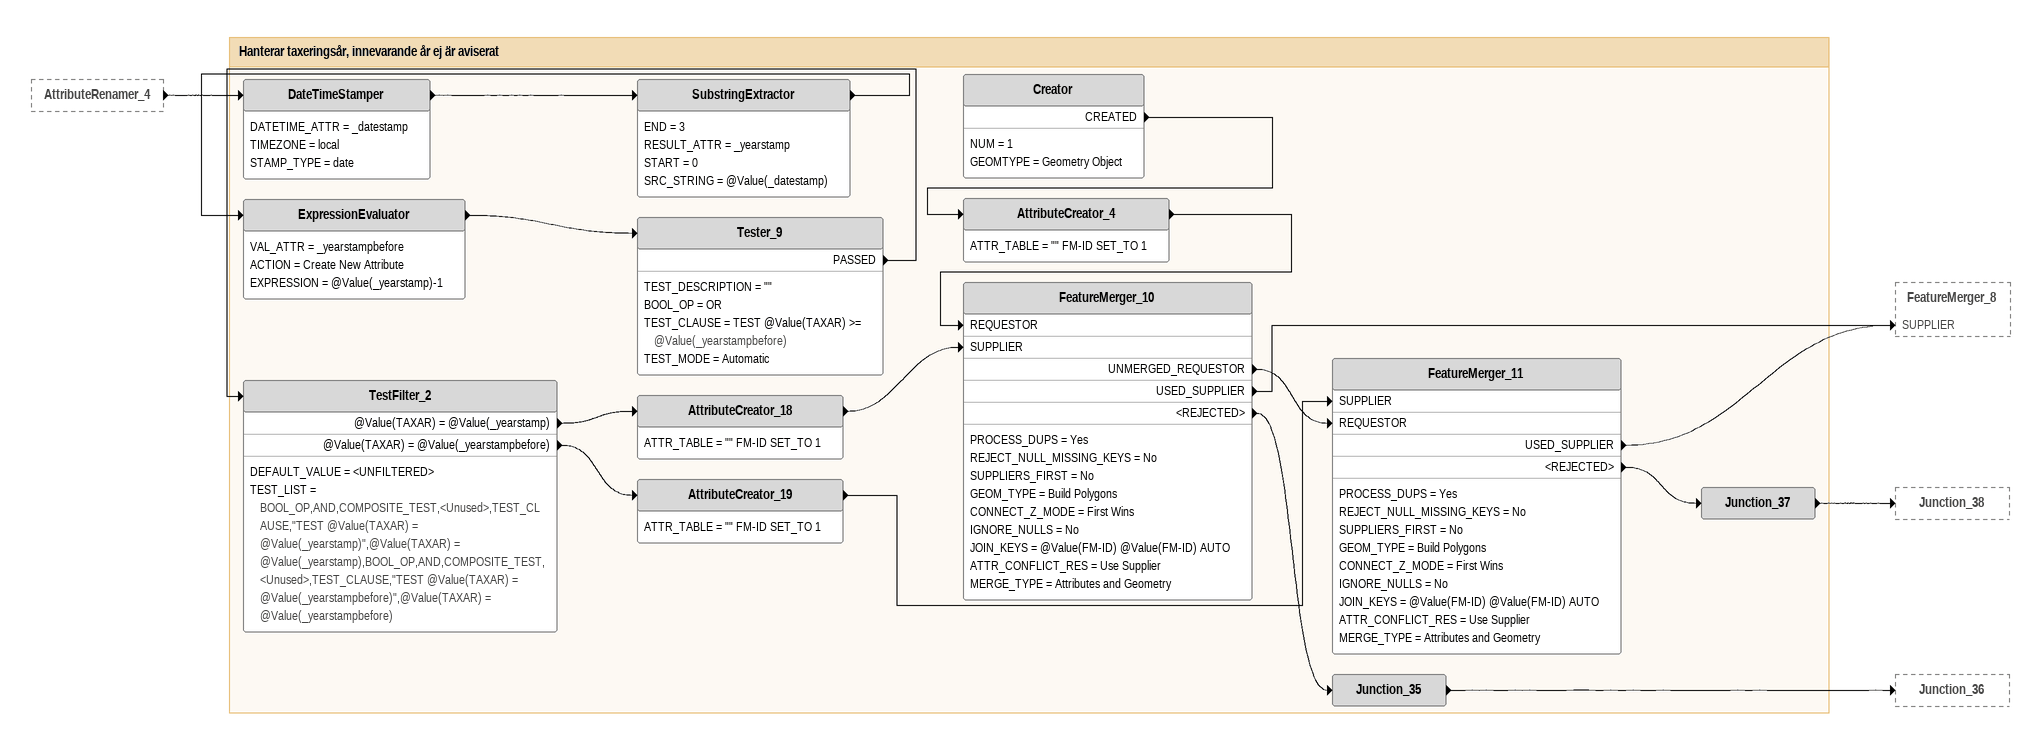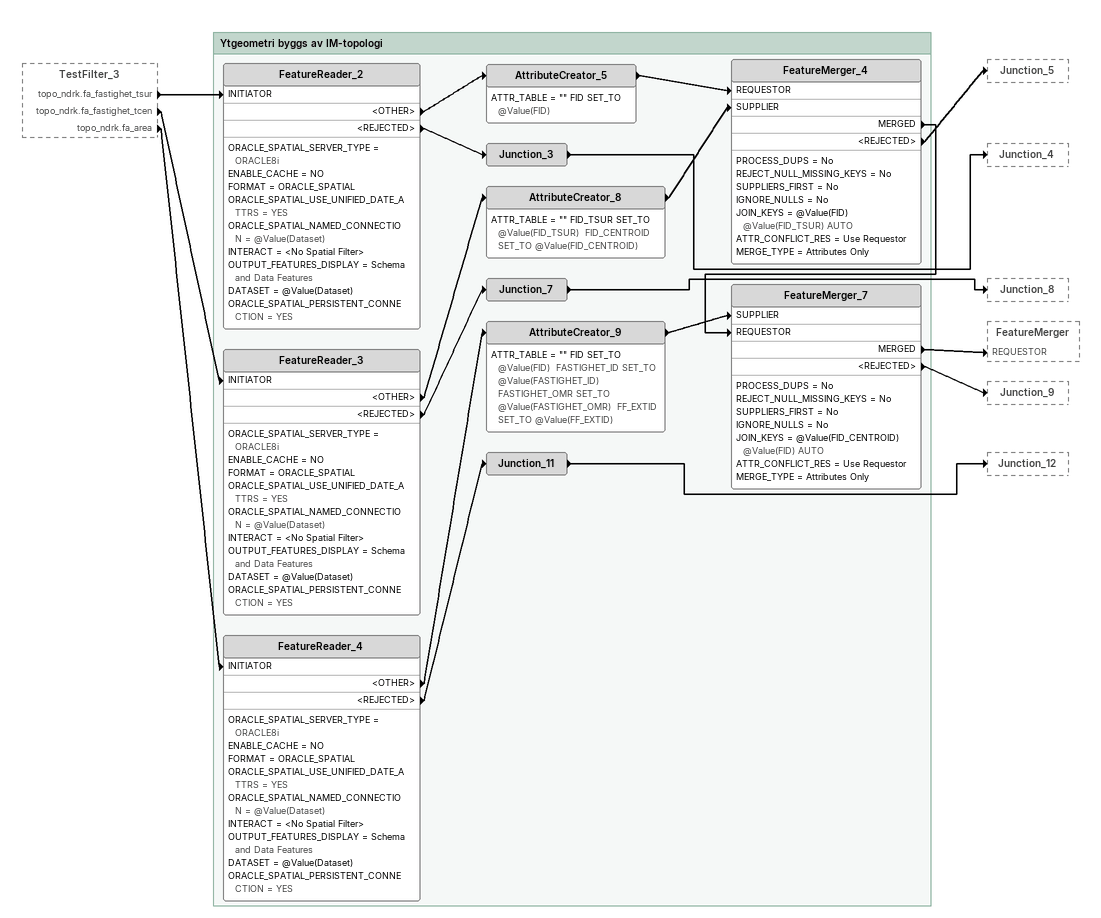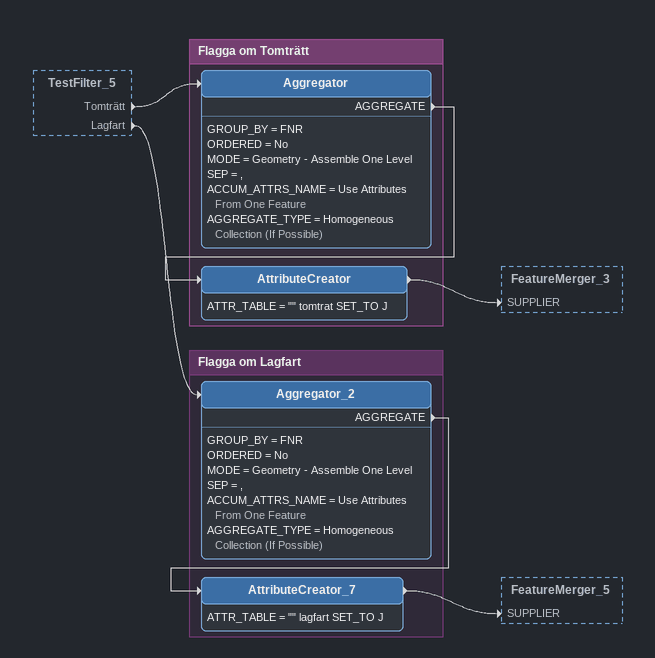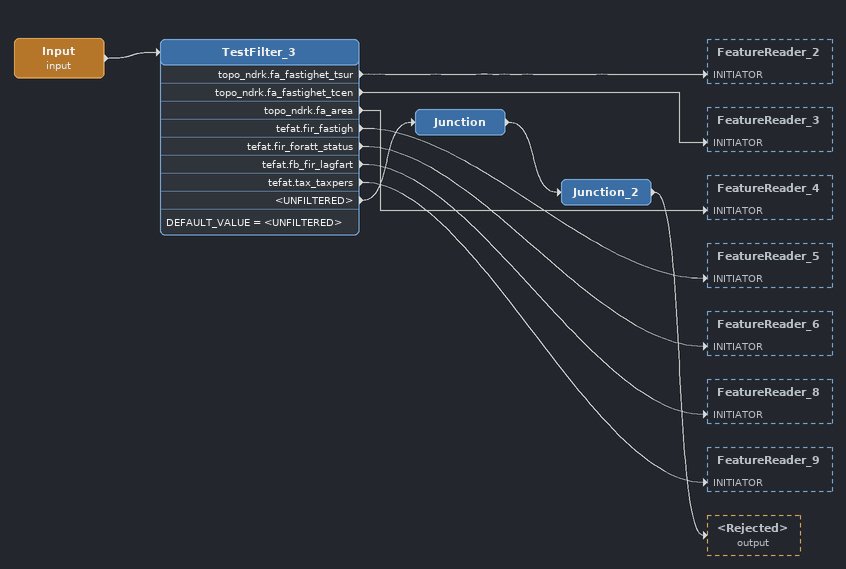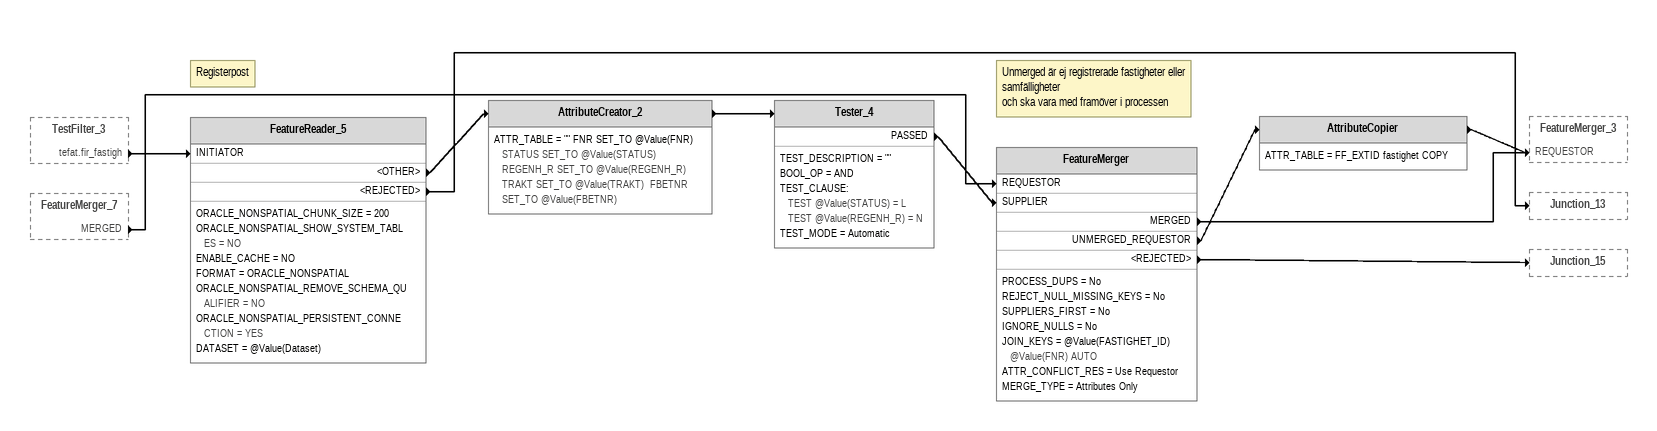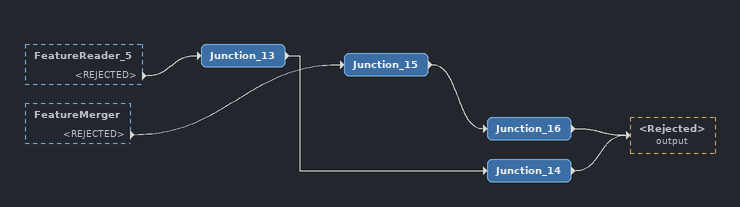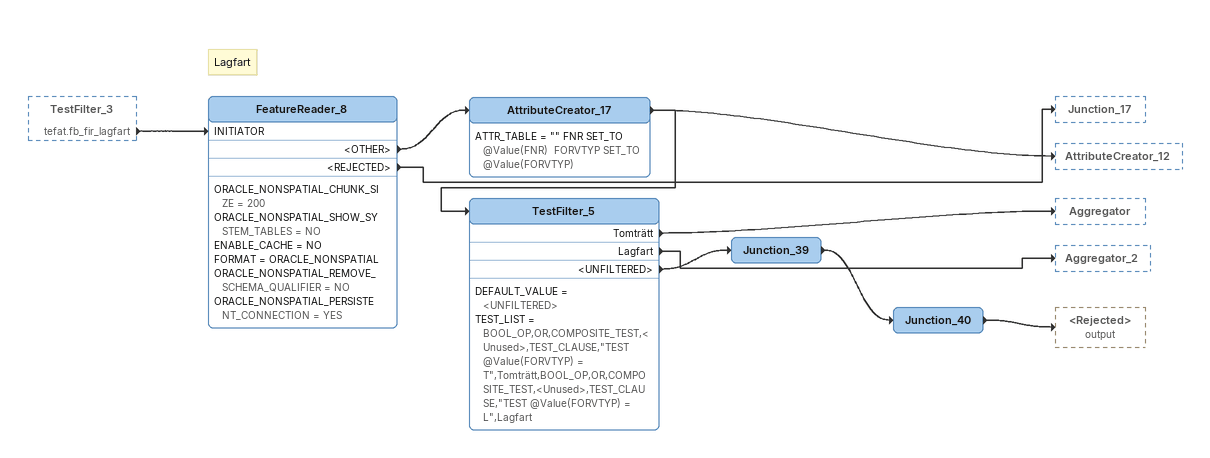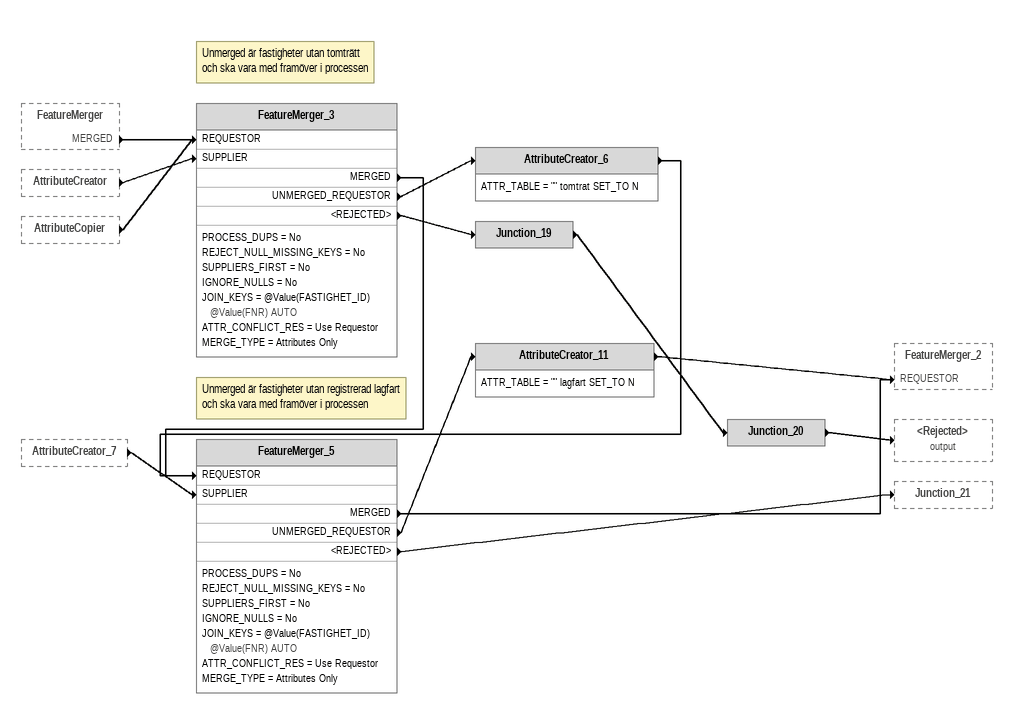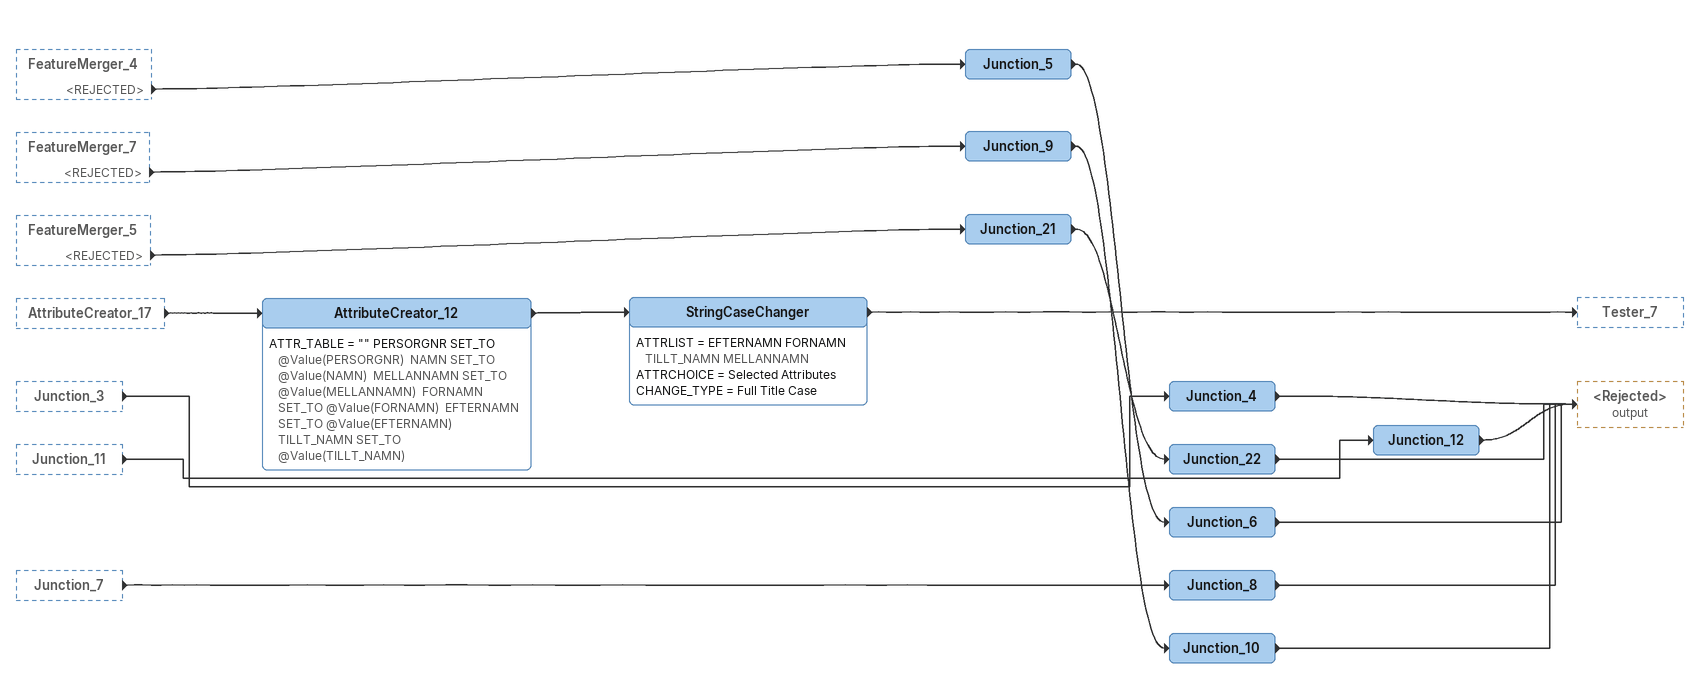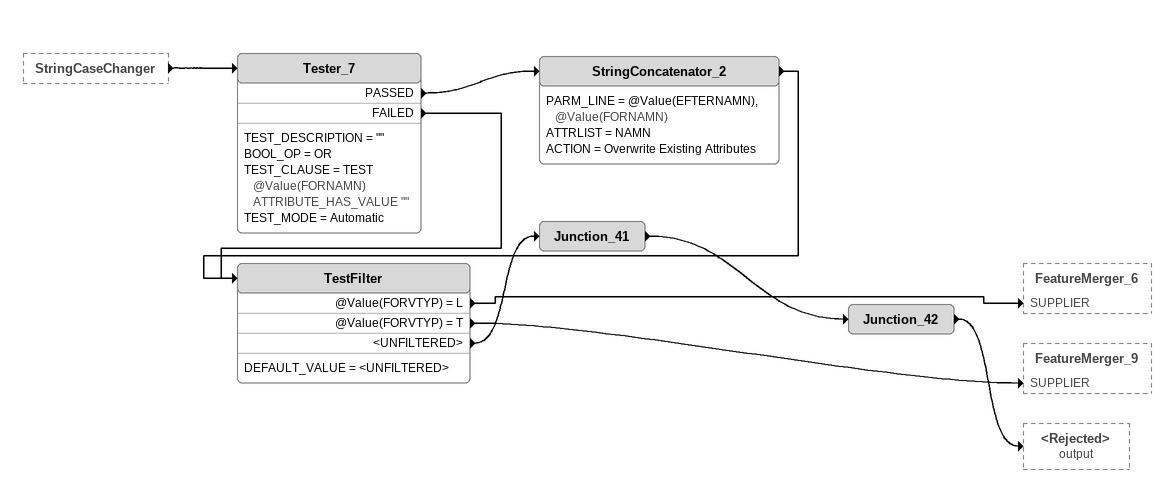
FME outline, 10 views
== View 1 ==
AttributeRenamer_4 [outside]
    -> DateTimeStamper

Bookmark: Hanterar taxeringsår, innevarande år ej är aviserat
DateTimeStamper
    DATETIME_ATTR = _datestamp
    TIMEZONE = local
    STAMP_TYPE = date
    -> SubstringExtractor
SubstringExtractor
    END = 3
    RESULT_ATTR = _yearstamp
    START = 0
    SRC_STRING = @Value(_datestamp)
    -> ExpressionEvaluator
ExpressionEvaluator
    VAL_ATTR = _yearstampbefore
    ACTION = Create New Attribute
    EXPRESSION = @Value(_yearstamp)-1
    -> Tester_9
Tester_9
    TEST_DESCRIPTION = ""
    BOOL_OP = OR
    TEST_CLAUSE = TEST @Value(TAXAR) >= @Value(_yearstampbefore)
    TEST_MODE = Automatic
    PASSED -> TestFilter_2
TestFilter_2
    DEFAULT_VALUE = <UNFILTERED>
    TEST_LIST = BOOL_OP,AND,COMPOSITE_TEST,<Unused>,TEST_CLAUSE,"TEST @Value(TAXAR) = @Value(_yearstamp)",@Value(TAXAR) = @Value(_yearstamp),BOOL_OP,AND,COMPOSITE_TEST,<Unused>,TEST_CLAUSE,"TEST @Value(TAXAR) = @Value(_yearstampbefore)",@Value(TAXAR) = @Value(_yearstampbefore)
    @Value(TAXAR) = @Value(_yearstamp) -> AttributeCreator_18
    @Value(TAXAR) = @Value(_yearstampbefore) -> AttributeCreator_19
AttributeCreator_18
    ATTR_TABLE = "" FM-ID SET_TO 1
    -> FeatureMerger_10 [SUPPLIER]
AttributeCreator_19
    ATTR_TABLE = "" FM-ID SET_TO 1
    -> FeatureMerger_11 [SUPPLIER]
Creator
    NUM = 1
    GEOMTYPE = Geometry Object
    CREATED -> AttributeCreator_4
AttributeCreator_4
    ATTR_TABLE = "" FM-ID SET_TO 1
    -> FeatureMerger_10 [REQUESTOR]
FeatureMerger_10
    PROCESS_DUPS = Yes
    REJECT_NULL_MISSING_KEYS = No
    SUPPLIERS_FIRST = No
    GEOM_TYPE = Build Polygons
    CONNECT_Z_MODE = First Wins
    IGNORE_NULLS = No
    JOIN_KEYS = @Value(FM-ID) @Value(FM-ID) AUTO
    ATTR_CONFLICT_RES = Use Supplier
    MERGE_TYPE = Attributes and Geometry
    UNMERGED_REQUESTOR -> FeatureMerger_11 [REQUESTOR]
    USED_SUPPLIER -> FeatureMerger_8 [SUPPLIER]
    <REJECTED> -> Junction_35
FeatureMerger_11
    PROCESS_DUPS = Yes
    REJECT_NULL_MISSING_KEYS = No
    SUPPLIERS_FIRST = No
    GEOM_TYPE = Build Polygons
    CONNECT_Z_MODE = First Wins
    IGNORE_NULLS = No
    JOIN_KEYS = @Value(FM-ID) @Value(FM-ID) AUTO
    ATTR_CONFLICT_RES = Use Supplier
    MERGE_TYPE = Attributes and Geometry
    USED_SUPPLIER -> FeatureMerger_8 [SUPPLIER]
    <REJECTED> -> Junction_37
Junction_37
    -> Junction_38
Junction_35
    -> Junction_36

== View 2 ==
TestFilter_3 [outside]
    topo_ndrk.fa_fastighet_tsur -> FeatureReader_2 [INITIATOR]
    topo_ndrk.fa_fastighet_tcen -> FeatureReader_3 [INITIATOR]
    topo_ndrk.fa_area -> FeatureReader_4 [INITIATOR]

Bookmark: Ytgeometri byggs av IM-topologi
FeatureReader_2
    ORACLE_SPATIAL_SERVER_TYPE = ORACLE8i
    ENABLE_CACHE = NO
    FORMAT = ORACLE_SPATIAL
    ORACLE_SPATIAL_USE_UNIFIED_DATE_ATTRS = YES
    ORACLE_SPATIAL_NAMED_CONNECTION = @Value(Dataset)
    INTERACT = <No Spatial Filter>
    OUTPUT_FEATURES_DISPLAY = Schema and Data Features
    DATASET = @Value(Dataset)
    ORACLE_SPATIAL_PERSISTENT_CONNECTION = YES
    <OTHER> -> AttributeCreator_5
    <REJECTED> -> Junction_3
AttributeCreator_5
    ATTR_TABLE = "" FID SET_TO @Value(FID)
    -> FeatureMerger_4 [REQUESTOR]
Junction_3
    -> Junction_4
FeatureReader_3
    ORACLE_SPATIAL_SERVER_TYPE = ORACLE8i
    ENABLE_CACHE = NO
    FORMAT = ORACLE_SPATIAL
    ORACLE_SPATIAL_USE_UNIFIED_DATE_ATTRS = YES
    ORACLE_SPATIAL_NAMED_CONNECTION = @Value(Dataset)
    INTERACT = <No Spatial Filter>
    OUTPUT_FEATURES_DISPLAY = Schema and Data Features
    DATASET = @Value(Dataset)
    ORACLE_SPATIAL_PERSISTENT_CONNECTION = YES
    <OTHER> -> AttributeCreator_8
    <REJECTED> -> Junction_7
AttributeCreator_8
    ATTR_TABLE = "" FID_TSUR SET_TO @Value(FID_TSUR)  FID_CENTROID SET_TO @Value(FID_CENTROID)
    -> FeatureMerger_4 [SUPPLIER]
FeatureMerger_4
    PROCESS_DUPS = No
    REJECT_NULL_MISSING_KEYS = No
    SUPPLIERS_FIRST = No
    IGNORE_NULLS = No
    JOIN_KEYS = @Value(FID) @Value(FID_TSUR) AUTO
    ATTR_CONFLICT_RES = Use Requestor
    MERGE_TYPE = Attributes Only
    MERGED -> FeatureMerger_7 [REQUESTOR]
    <REJECTED> -> Junction_5
Junction_7
    -> Junction_8
FeatureReader_4
    ORACLE_SPATIAL_SERVER_TYPE = ORACLE8i
    ENABLE_CACHE = NO
    FORMAT = ORACLE_SPATIAL
    ORACLE_SPATIAL_USE_UNIFIED_DATE_ATTRS = YES
    ORACLE_SPATIAL_NAMED_CONNECTION = @Value(Dataset)
    INTERACT = <No Spatial Filter>
    OUTPUT_FEATURES_DISPLAY = Schema and Data Features
    DATASET = @Value(Dataset)
    ORACLE_SPATIAL_PERSISTENT_CONNECTION = YES
    <OTHER> -> AttributeCreator_9
    <REJECTED> -> Junction_11
AttributeCreator_9
    ATTR_TABLE = "" FID SET_TO @Value(FID)  FASTIGHET_ID SET_TO @Value(FASTIGHET_ID)  FASTIGHET_OMR SET_TO @Value(FASTIGHET_OMR)  FF_EXTID SET_TO @Value(FF_EXTID)
    -> FeatureMerger_7 [SUPPLIER]
FeatureMerger_7
    PROCESS_DUPS = No
    REJECT_NULL_MISSING_KEYS = No
    SUPPLIERS_FIRST = No
    IGNORE_NULLS = No
    JOIN_KEYS = @Value(FID_CENTROID) @Value(FID) AUTO
    ATTR_CONFLICT_RES = Use Requestor
    MERGE_TYPE = Attributes Only
    MERGED -> FeatureMerger [REQUESTOR]
    <REJECTED> -> Junction_9
Junction_11
    -> Junction_12

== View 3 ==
TestFilter_5 [outside]
    Tomträtt -> Aggregator
    Lagfart -> Aggregator_2

Bookmark: Flagga om Tomträtt
Aggregator
    GROUP_BY = FNR
    ORDERED = No
    MODE = Geometry - Assemble One Level
    SEP = ,
    ACCUM_ATTRS_NAME = Use Attributes From One Feature
    AGGREGATE_TYPE = Homogeneous Collection (If Possible)
    AGGREGATE -> AttributeCreator
AttributeCreator
    ATTR_TABLE = "" tomtrat SET_TO J
    -> FeatureMerger_3 [SUPPLIER]

Bookmark: Flagga om Lagfart
Aggregator_2
    GROUP_BY = FNR
    ORDERED = No
    MODE = Geometry - Assemble One Level
    SEP = ,
    ACCUM_ATTRS_NAME = Use Attributes From One Feature
    AGGREGATE_TYPE = Homogeneous Collection (If Possible)
    AGGREGATE -> AttributeCreator_7
AttributeCreator_7
    ATTR_TABLE = "" lagfart SET_TO J
    -> FeatureMerger_5 [SUPPLIER]

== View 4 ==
Input (input)
    -> TestFilter_3
TestFilter_3
    DEFAULT_VALUE = <UNFILTERED>
    topo_ndrk.fa_fastighet_tsur -> FeatureReader_2 [INITIATOR]
    topo_ndrk.fa_fastighet_tcen -> FeatureReader_3 [INITIATOR]
    topo_ndrk.fa_area -> FeatureReader_4 [INITIATOR]
    tefat.fir_fastigh -> FeatureReader_5 [INITIATOR]
    tefat.fir_foratt_status -> FeatureReader_6 [INITIATOR]
    tefat.fb_fir_lagfart -> FeatureReader_8 [INITIATOR]
    tefat.tax_taxpers -> FeatureReader_9 [INITIATOR]
    <UNFILTERED> -> Junction
Junction
    -> Junction_2
Junction_2
    -> <Rejected> (output)

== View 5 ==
TestFilter_3 [outside]
    tefat.fir_fastigh -> FeatureReader_5 [INITIATOR]
FeatureMerger_7 [outside]
    MERGED -> FeatureMerger [REQUESTOR]
Note: Registerpost
FeatureReader_5
    ORACLE_NONSPATIAL_CHUNK_SIZE = 200
    ORACLE_NONSPATIAL_SHOW_SYSTEM_TABLES = NO
    ENABLE_CACHE = NO
    FORMAT = ORACLE_NONSPATIAL
    ORACLE_NONSPATIAL_REMOVE_SCHEMA_QUALIFIER = NO
    ORACLE_NONSPATIAL_PERSISTENT_CONNECTION = YES
    DATASET = @Value(Dataset)
    <OTHER> -> AttributeCreator_2
    <REJECTED> -> Junction_13
AttributeCreator_2
    ATTR_TABLE = "" FNR SET_TO @Value(FNR)  STATUS SET_TO @Value(STATUS)  REGENH_R SET_TO @Value(REGENH_R)  TRAKT SET_TO @Value(TRAKT)  FBETNR SET_TO @Value(FBETNR)
    -> Tester_4
Tester_4
    TEST_DESCRIPTION = ""
    BOOL_OP = AND
    TEST_CLAUSE:
      TEST @Value(STATUS) = L
      TEST @Value(REGENH_R) = N
    TEST_MODE = Automatic
    PASSED -> FeatureMerger [SUPPLIER]
Note: Unmerged är ej registrerade fastigheter eller samfälligheter / och ska vara med framöver i processen
FeatureMerger
    PROCESS_DUPS = No
    REJECT_NULL_MISSING_KEYS = No
    SUPPLIERS_FIRST = No
    IGNORE_NULLS = No
    JOIN_KEYS = @Value(FASTIGHET_ID) @Value(FNR) AUTO
    ATTR_CONFLICT_RES = Use Requestor
    MERGE_TYPE = Attributes Only
    MERGED -> FeatureMerger_3 [REQUESTOR]
    UNMERGED_REQUESTOR -> AttributeCopier
    <REJECTED> -> Junction_15
AttributeCopier
    ATTR_TABLE = FF_EXTID fastighet COPY
    -> FeatureMerger_3 [REQUESTOR]

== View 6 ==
FeatureReader_5 [outside]
    <REJECTED> -> Junction_13
FeatureMerger [outside]
    <REJECTED> -> Junction_15
Junction_15
    -> Junction_16
Junction_16
    -> <Rejected> (output)
Junction_13
    -> Junction_14
Junction_14
    -> <Rejected> (output)

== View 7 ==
TestFilter_3 [outside]
    tefat.fb_fir_lagfart -> FeatureReader_8 [INITIATOR]
Note: Lagfart
FeatureReader_8
    ORACLE_NONSPATIAL_CHUNK_SIZE = 200
    ORACLE_NONSPATIAL_SHOW_SYSTEM_TABLES = NO
    ENABLE_CACHE = NO
    FORMAT = ORACLE_NONSPATIAL
    ORACLE_NONSPATIAL_REMOVE_SCHEMA_QUALIFIER = NO
    ORACLE_NONSPATIAL_PERSISTENT_CONNECTION = YES
    <OTHER> -> AttributeCreator_17
    <REJECTED> -> Junction_17
AttributeCreator_17
    ATTR_TABLE = "" FNR SET_TO @Value(FNR)  FORVTYP SET_TO @Value(FORVTYP)
    -> AttributeCreator_12
    -> TestFilter_5
TestFilter_5
    DEFAULT_VALUE = <UNFILTERED>
    TEST_LIST = BOOL_OP,OR,COMPOSITE_TEST,<Unused>,TEST_CLAUSE,"TEST @Value(FORVTYP) = T",Tomträtt,BOOL_OP,OR,COMPOSITE_TEST,<Unused>,TEST_CLAUSE,"TEST @Value(FORVTYP) = L",Lagfart
    Tomträtt -> Aggregator
    Lagfart -> Aggregator_2
    <UNFILTERED> -> Junction_39
Junction_39
    -> Junction_40
Junction_40
    -> <Rejected> (output)

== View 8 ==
FeatureMerger [outside]
    MERGED -> FeatureMerger_3 [REQUESTOR]
AttributeCreator [outside]
    -> FeatureMerger_3 [SUPPLIER]
AttributeCopier [outside]
    -> FeatureMerger_3 [REQUESTOR]
AttributeCreator_7 [outside]
    -> FeatureMerger_5 [SUPPLIER]
Note: Unmerged är fastigheter utan tomträtt / och ska vara med framöver i processen
FeatureMerger_3
    PROCESS_DUPS = No
    REJECT_NULL_MISSING_KEYS = No
    SUPPLIERS_FIRST = No
    IGNORE_NULLS = No
    JOIN_KEYS = @Value(FASTIGHET_ID) @Value(FNR) AUTO
    ATTR_CONFLICT_RES = Use Requestor
    MERGE_TYPE = Attributes Only
    MERGED -> FeatureMerger_5 [REQUESTOR]
    UNMERGED_REQUESTOR -> AttributeCreator_6
    <REJECTED> -> Junction_19
AttributeCreator_6
    ATTR_TABLE = "" tomtrat SET_TO N
    -> FeatureMerger_5 [REQUESTOR]
Junction_19
    -> Junction_20
Junction_20
    -> <Rejected> (output)
Note: Unmerged är fastigheter utan registrerad lagfart / och ska vara med framöver i processen
FeatureMerger_5
    PROCESS_DUPS = No
    REJECT_NULL_MISSING_KEYS = No
    SUPPLIERS_FIRST = No
    IGNORE_NULLS = No
    JOIN_KEYS = @Value(FASTIGHET_ID) @Value(FNR) AUTO
    ATTR_CONFLICT_RES = Use Requestor
    MERGE_TYPE = Attributes Only
    MERGED -> FeatureMerger_2 [REQUESTOR]
    UNMERGED_REQUESTOR -> AttributeCreator_11
    <REJECTED> -> Junction_21
AttributeCreator_11
    ATTR_TABLE = "" lagfart SET_TO N
    -> FeatureMerger_2 [REQUESTOR]

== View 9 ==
FeatureMerger_4 [outside]
    <REJECTED> -> Junction_5
FeatureMerger_7 [outside]
    <REJECTED> -> Junction_9
FeatureMerger_5 [outside]
    <REJECTED> -> Junction_21
AttributeCreator_17 [outside]
    -> AttributeCreator_12
Junction_3 [outside]
    -> Junction_4
Junction_11 [outside]
    -> Junction_12
Junction_7 [outside]
    -> Junction_8
Junction_4
    -> <Rejected> (output)
Junction_5
    -> Junction_6
Junction_6
    -> <Rejected> (output)
Junction_8
    -> <Rejected> (output)
Junction_9
    -> Junction_10
Junction_10
    -> <Rejected> (output)
Junction_12
    -> <Rejected> (output)
Junction_21
    -> Junction_22
Junction_22
    -> <Rejected> (output)
AttributeCreator_12
    ATTR_TABLE = "" PERSORGNR SET_TO @Value(PERSORGNR)  NAMN SET_TO @Value(NAMN)  MELLANNAMN SET_TO @Value(MELLANNAMN)  FORNAMN SET_TO @Value(FORNAMN)  EFTERNAMN SET_TO @Value(EFTERNAMN)  TILLT_NAMN SET_TO @Value(TILLT_NAMN)
    -> StringCaseChanger
StringCaseChanger
    ATTRLIST = EFTERNAMN FORNAMN TILLT_NAMN MELLANNAMN
    ATTRCHOICE = Selected Attributes
    CHANGE_TYPE = Full Title Case
    -> Tester_7

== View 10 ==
StringCaseChanger [outside]
    -> Tester_7
Tester_7
    TEST_DESCRIPTION = ""
    BOOL_OP = OR
    TEST_CLAUSE = TEST @Value(FORNAMN) ATTRIBUTE_HAS_VALUE ""
    TEST_MODE = Automatic
    PASSED -> StringConcatenator_2
    FAILED -> TestFilter
StringConcatenator_2
    PARM_LINE = @Value(EFTERNAMN), @Value(FORNAMN)
    ATTRLIST = NAMN
    ACTION = Overwrite Existing Attributes
    -> TestFilter
TestFilter
    DEFAULT_VALUE = <UNFILTERED>
    @Value(FORVTYP) = L -> FeatureMerger_6 [SUPPLIER]
    @Value(FORVTYP) = T -> FeatureMerger_9 [SUPPLIER]
    <UNFILTERED> -> Junction_41
Junction_41
    -> Junction_42
Junction_42
    -> <Rejected> (output)
